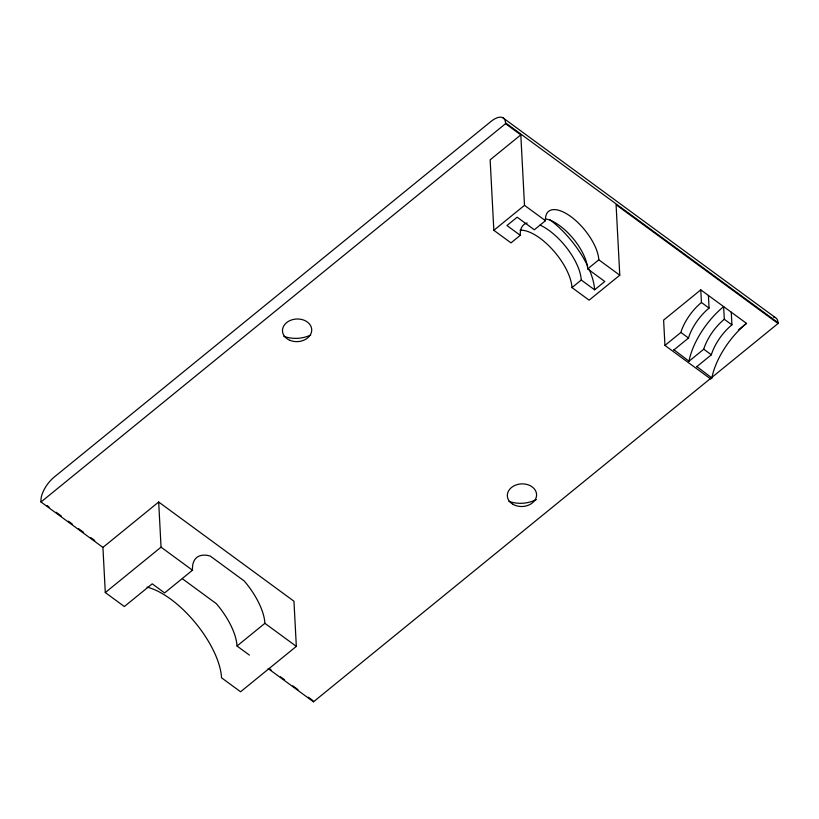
<?xml version="1.0" encoding="UTF-8"?>
<svg xmlns="http://www.w3.org/2000/svg" width="819" height="819" viewBox="0 0 819 819"><rect width="100%" height="100%" fill="white"/><g stroke="black" fill="none" stroke-linecap="round" stroke-linejoin="round"><path stroke-width="1.23" d="M689.014 361.21L689.066 360.872A53.255 24.56 -53.7 0 1 723.648 306.613L724.303 319.277A33.292 15.346 -53.7 0 0 704.217 347.645L703.756 349.211L689.014 361.21L673.822 349.693M711.885 377.979L711.926 377.631A53.255 24.56 -53.7 0 1 746.508 323.382L700.777 289.854L663.615 320.106L664.946 345.423L710.677 378.962L711.885 377.979L696.682 366.451M664.946 345.423L680.886 332.442L681.347 330.876A33.292 15.356 -53.7 0 1 701.443 302.498L700.777 289.854M673.771 350.03L688.513 338.032L688.974 336.466A33.292 15.356 -53.7 0 1 709.07 308.098L708.404 295.434M696.631 366.799L711.373 354.791L711.834 353.235A33.292 15.346 -53.7 0 1 731.93 324.856L731.265 312.203M41.001 501.986L505.558 123.679L505.518 122.819A19.973 9.214 -53.8 0 0 490.919 121.509L54.228 477.067A19.973 9.214 -53.7 0 0 40.95 501.074L41.001 501.986L102.928 547.409L105.293 592.557L124.345 606.531L152.221 583.834L164.609 592.915L192.485 570.219A50.594 22.062 50.8 0 1 207.872 555.466L210.258 556.07L244.154 580.927L246.662 583.916A50.594 22.062 50.8 0 1 264.895 623.32L296.335 646.375L240.581 691.768L221.529 677.794A67.905 29.617 50.8 0 0 147.031 587.151M505.558 123.679L520.802 134.859L490.141 159.828L493.837 230.303L510.984 242.874L520.28 235.309A42.608 18.581 50.8 0 1 527.17 222.983M102.928 547.409L158.681 502.016L293.96 601.218L296.335 646.375M493.837 230.303L524.498 205.334L520.802 134.859M520.024 230.2A42.608 18.581 50.8 0 1 552.579 249.652A42.608 18.581 50.8 0 1 571.969 287.592L589.117 300.163L619.778 275.204L598.812 259.828A37.285 16.257 50.8 0 0 570.904 216.636A37.285 16.257 50.8 0 0 545.464 220.7L534.316 229.781L517.158 217.209L506.941 225.532L520.28 235.309M105.293 592.557L161.046 547.164L158.681 502.016M545.423 218.868A37.285 16.257 50.8 0 1 572.624 237.909A37.285 16.257 50.8 0 1 587.663 268.908L598.812 259.828M571.969 287.592L581.255 280.026L594.594 289.813L604.811 281.49L587.663 268.908M182.381 578.767L216.277 603.623L218.796 606.613A50.594 22.062 50.8 0 1 237.019 646.017L264.895 623.32M738.687 329.75L746.508 323.382M268.12 668.539L313.482 701.811L778.05 323.505L778.009 322.655A19.973 9.214 -53.8 0 0 773.453 317.035M502.794 117.69L775.286 317.537M505.518 122.819L778.009 322.655M778.05 323.505L616.083 204.73L619.778 275.204M701.443 302.498L709.07 308.098M724.303 319.277L731.93 324.856M524.498 205.334L545.464 220.7M680.886 332.442L688.513 338.032M703.756 349.211L711.373 354.791M161.046 547.164L192.485 570.219M47.041 505.548L49.068 507.033M56.173 512.244L61.251 515.97M68.356 521.181L72.42 524.16M78.511 528.624L83.589 532.35M90.694 537.561L94.758 540.54M269.113 668.447L271.171 669.962M280.456 676.77L284.572 679.79M292.823 685.841L297.973 689.629M308.282 697.184L312.408 700.214M237.019 646.017L249.406 655.098M313.442 700.972L313.482 701.811M536.394 499.539A27.959 21.611 -3 0 1 508.865 501.33M310.667 335.043A27.959 21.611 -3 0 1 283.794 336.312M549.651 219.523A61.251 26.71 50.8 0 1 587.704 266.093M589.117 269.195A61.251 26.71 50.8 0 1 594.594 289.813M539.997 225.071A42.608 18.581 50.8 0 1 581.255 280.026M512.878 504.269A14.65 11.323 -3 0 0 536.435 496.519A14.65 11.323 -3 0 0 516.533 484.787A14.65 11.323 -3 0 0 512.878 504.269M289.936 340.335A14.65 11.323 -3 0 0 311.732 329.852A14.65 11.323 -3 0 0 289.619 320.731A14.65 11.323 -3 0 0 289.936 340.335"/></g></svg>
